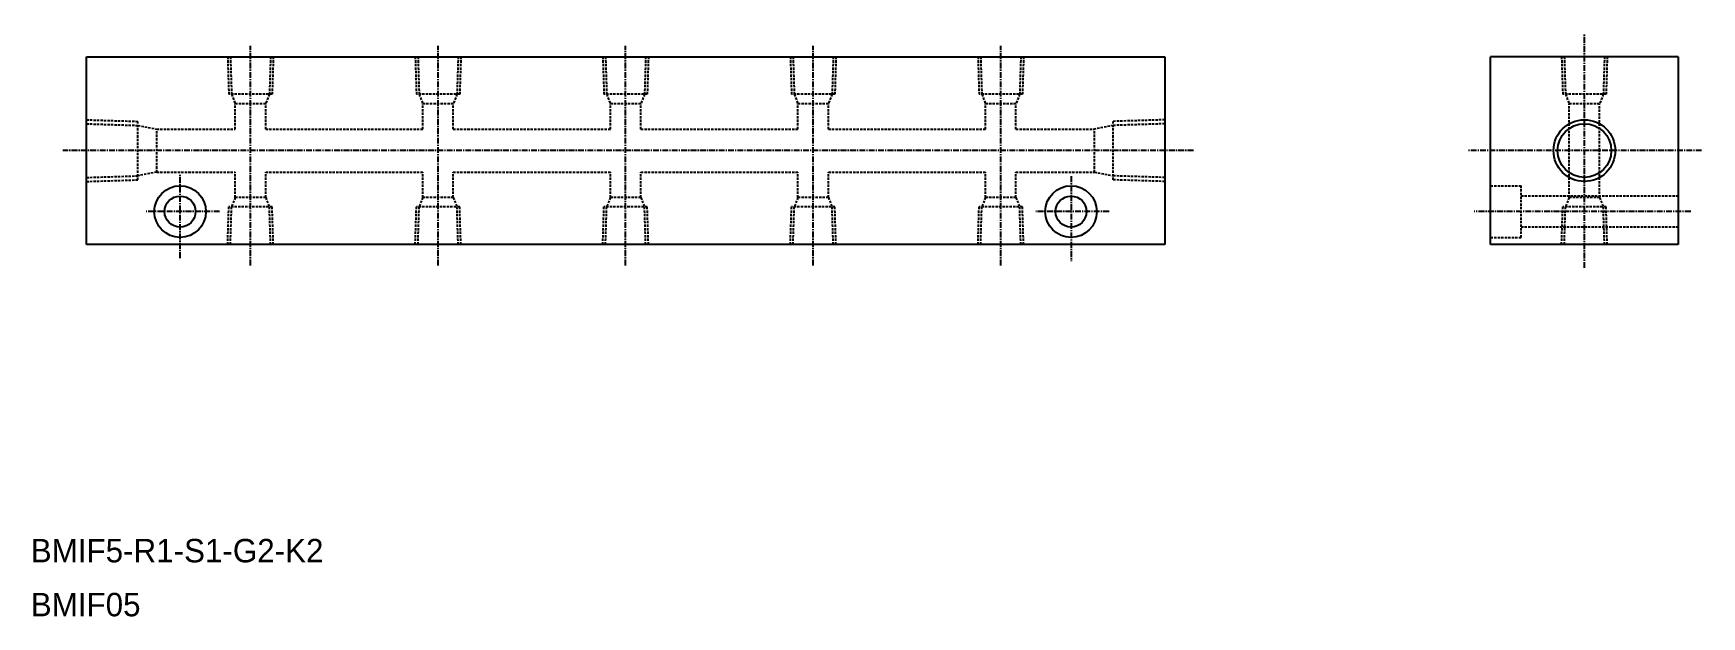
# Model space of a CAD drawing. Extents: x 719 to 1075, y 2843 to 2967.
import ezdxf

# ---------------------------------------------------------------- set-up
doc = ezdxf.new("R2010")
doc.units = 0
doc.linetypes.add('CENTER', pattern=[2, 1.25, -0.25, 0.25, -0.25])
doc.linetypes.add('DASHED', pattern=[0.75, 0.5, -0.25])
doc.layers.get('0').update_dxf_attribs({"linetype": 'CONTINUOUS'})
doc.layers.add('CENTER', color=1, linetype='CENTER')

msp = doc.modelspace()

# ---------------------------------------------------------------- linework, layer by layer
at = {"color": 7, "linetype": 'CONTINUOUS'}
for p, q in [((730.1, 2962.3), (960.1, 2962.3)), ((730.1, 2922.3), (730.1, 2962.3)), ((960.1, 2962.3), (960.1, 2922.3)), ((1029.58, 2922.3), (1029.58, 2962.3)), ((1069.58, 2962.3), (1029.58, 2962.3)), ((1069.58, 2962.3), (1069.58, 2922.3)), ((960.1, 2922.3), (730.1, 2922.3)), ((1069.58, 2922.3), (1029.58, 2922.3))]:
    msp.add_line(p, q, dxfattribs=at)
at = {"color": 3, "linetype": 'DASHED'}
for p, q in [((760.24, 2962.3), (760.49, 2954.3)), ((760.82, 2962.3), (761.07, 2954.3)), ((769.39, 2962.3), (769.14, 2954.3)), ((769.97, 2962.3), (769.72, 2954.3)), ((800.24, 2962.3), (800.49, 2954.3)), ((800.82, 2962.3), (801.07, 2954.3)), ((809.39, 2962.3), (809.14, 2954.3)), ((809.97, 2962.3), (809.72, 2954.3)), ((840.24, 2962.3), (840.49, 2954.3)), ((840.82, 2962.3), (841.07, 2954.3)), ((849.39, 2962.3), (849.14, 2954.3)), ((849.97, 2962.3), (849.72, 2954.3)), ((880.24, 2962.3), (880.49, 2954.3)), ((880.82, 2962.3), (881.07, 2954.3)), ((889.39, 2962.3), (889.14, 2954.3)), ((889.97, 2962.3), (889.72, 2954.3)), ((920.24, 2962.3), (920.49, 2954.3)), ((920.82, 2962.3), (921.07, 2954.3)), ((929.39, 2962.3), (929.14, 2954.3)), ((929.97, 2962.3), (929.72, 2954.3)), ((1044.71, 2962.3), (1044.96, 2954.3)), ((1045.29, 2962.3), (1045.54, 2954.3)), ((1053.86, 2962.3), (1053.61, 2954.3)), ((1054.44, 2962.3), (1054.19, 2954.3)), ((769.72, 2954.3), (760.49, 2954.3)), ((761.07, 2954.3), (761.85, 2952.3)), ((769.14, 2954.3), (768.35, 2952.3)), ((809.72, 2954.3), (800.49, 2954.3)), ((801.07, 2954.3), (801.85, 2952.3)), ((809.14, 2954.3), (808.35, 2952.3)), ((849.72, 2954.3), (840.49, 2954.3)), ((841.07, 2954.3), (841.85, 2952.3)), ((849.14, 2954.3), (848.35, 2952.3)), ((889.72, 2954.3), (880.49, 2954.3)), ((881.07, 2954.3), (881.85, 2952.3)), ((889.14, 2954.3), (888.35, 2952.3)), ((929.72, 2954.3), (920.49, 2954.3)), ((921.07, 2954.3), (921.85, 2952.3)), ((929.14, 2954.3), (928.35, 2952.3)), ((1054.19, 2954.3), (1044.96, 2954.3)), ((1045.54, 2954.3), (1046.33, 2952.3)), ((1053.61, 2954.3), (1052.83, 2952.3)), ((768.35, 2952.3), (761.85, 2952.3)), ((761.85, 2946.9), (761.85, 2952.3)), ((768.35, 2946.9), (768.35, 2952.3)), ((801.85, 2946.9), (801.85, 2952.3)), ((808.35, 2952.3), (801.85, 2952.3)), ((808.35, 2946.9), (808.35, 2952.3)), ((848.35, 2952.3), (841.85, 2952.3)), ((841.85, 2946.9), (841.85, 2952.3)), ((848.35, 2946.9), (848.35, 2952.3)), ((888.35, 2952.3), (881.85, 2952.3)), ((881.85, 2946.9), (881.85, 2952.3)), ((888.35, 2946.9), (888.35, 2952.3)), ((921.85, 2946.9), (921.85, 2952.3)), ((928.35, 2952.3), (921.85, 2952.3)), ((928.35, 2946.9), (928.35, 2952.3)), ((1046.33, 2942.3), (1046.33, 2952.3)), ((1052.83, 2952.3), (1046.33, 2952.3)), ((1052.83, 2942.3), (1052.83, 2952.3)), ((730.1, 2948.87), (741.1, 2948.53)), ((730.1, 2948.02), (741.1, 2947.67)), ((741.1, 2936.06), (741.1, 2948.53)), ((741.1, 2947.67), (745.1, 2946.9)), ((745.1, 2946.9), (761.85, 2946.9)), ((745.1, 2937.7), (745.1, 2946.9)), ((768.35, 2946.9), (801.85, 2946.9)), ((808.35, 2946.9), (841.85, 2946.9)), ((848.35, 2946.9), (881.85, 2946.9)), ((888.35, 2946.9), (921.85, 2946.9)), ((928.35, 2946.9), (945.1, 2946.9)), ((949.1, 2947.67), (945.1, 2946.9)), ((945.1, 2937.7), (945.1, 2946.9)), ((960.1, 2948.87), (949.1, 2948.53)), ((949.1, 2936.06), (949.1, 2948.53)), ((960.1, 2948.02), (949.1, 2947.67)), ((1046.33, 2932.3), (1046.33, 2942.3)), ((1052.83, 2932.3), (1052.83, 2942.3)), ((730.1, 2936.57), (741.1, 2936.92)), ((730.1, 2935.72), (741.1, 2936.06)), ((745.1, 2937.7), (741.1, 2936.92)), ((745.1, 2937.7), (761.85, 2937.7)), ((761.85, 2932.3), (761.85, 2937.7)), ((768.35, 2937.7), (801.85, 2937.7)), ((768.35, 2932.3), (768.35, 2937.7)), ((801.85, 2932.3), (801.85, 2937.7)), ((808.35, 2937.7), (841.85, 2937.7)), ((808.35, 2932.3), (808.35, 2937.7)), ((841.85, 2932.3), (841.85, 2937.7)), ((848.35, 2937.7), (881.85, 2937.7)), ((848.35, 2932.3), (848.35, 2937.7)), ((881.85, 2932.3), (881.85, 2937.7)), ((888.35, 2937.7), (921.85, 2937.7)), ((888.35, 2932.3), (888.35, 2937.7)), ((921.85, 2932.3), (921.85, 2937.7)), ((928.35, 2937.7), (945.1, 2937.7)), ((928.35, 2932.3), (928.35, 2937.7)), ((945.1, 2937.7), (949.1, 2936.92)), ((960.1, 2936.57), (949.1, 2936.92)), ((960.1, 2935.72), (949.1, 2936.06)), ((761.85, 2932.3), (761.07, 2930.3)), ((768.35, 2932.3), (761.85, 2932.3)), ((768.35, 2932.3), (769.14, 2930.3)), ((801.85, 2932.3), (801.07, 2930.3)), ((808.35, 2932.3), (801.85, 2932.3)), ((808.35, 2932.3), (809.14, 2930.3)), ((841.85, 2932.3), (841.07, 2930.3)), ((848.35, 2932.3), (841.85, 2932.3)), ((848.35, 2932.3), (849.14, 2930.3)), ((881.85, 2932.3), (881.07, 2930.3)), ((888.35, 2932.3), (881.85, 2932.3)), ((888.35, 2932.3), (889.14, 2930.3)), ((921.85, 2932.3), (921.07, 2930.3)), ((928.35, 2932.3), (921.85, 2932.3)), ((928.35, 2932.3), (929.14, 2930.3)), ((1029.58, 2934.8), (1036.08, 2934.8)), ((1036.08, 2923.8), (1036.08, 2934.8)), ((1069.58, 2932.6), (1036.08, 2932.6)), ((1046.33, 2932.3), (1045.54, 2930.3)), ((1052.83, 2932.3), (1046.33, 2932.3)), ((1052.83, 2932.3), (1053.61, 2930.3)), ((760.24, 2922.3), (760.49, 2930.3)), ((769.72, 2930.3), (760.49, 2930.3)), ((760.82, 2922.3), (761.07, 2930.3)), ((769.39, 2922.3), (769.14, 2930.3)), ((769.97, 2922.3), (769.72, 2930.3)), ((800.24, 2922.3), (800.49, 2930.3)), ((809.72, 2930.3), (800.49, 2930.3)), ((800.82, 2922.3), (801.07, 2930.3)), ((809.39, 2922.3), (809.14, 2930.3)), ((809.97, 2922.3), (809.72, 2930.3)), ((840.24, 2922.3), (840.49, 2930.3)), ((849.72, 2930.3), (840.49, 2930.3)), ((840.82, 2922.3), (841.07, 2930.3)), ((849.39, 2922.3), (849.14, 2930.3)), ((849.97, 2922.3), (849.72, 2930.3)), ((880.24, 2922.3), (880.49, 2930.3)), ((889.72, 2930.3), (880.49, 2930.3)), ((880.82, 2922.3), (881.07, 2930.3)), ((889.39, 2922.3), (889.14, 2930.3)), ((889.97, 2922.3), (889.72, 2930.3)), ((920.24, 2922.3), (920.49, 2930.3)), ((929.72, 2930.3), (920.49, 2930.3)), ((920.82, 2922.3), (921.07, 2930.3)), ((929.39, 2922.3), (929.14, 2930.3)), ((929.97, 2922.3), (929.72, 2930.3)), ((1044.71, 2922.3), (1044.96, 2930.3)), ((1054.19, 2930.3), (1044.96, 2930.3)), ((1045.29, 2922.3), (1045.54, 2930.3)), ((1053.86, 2922.3), (1053.61, 2930.3)), ((1054.44, 2922.3), (1054.19, 2930.3)), ((1069.58, 2926), (1036.08, 2926)), ((1029.58, 2923.8), (1036.08, 2923.8))]:
    msp.add_line(p, q, dxfattribs=at)
for p, q in [((749.29, 2946.9), (749.29, 2946.9)), ((753.48, 2946.9), (753.48, 2946.9))]:
    msp.add_line(p, q)
at = {"color": 3, "linetype": 'CONTINUOUS'}
msp.add_circle((1049.58, 2942.3), 6.58, dxfattribs=at)
at = {"color": 7, "linetype": 'CONTINUOUS'}
for centre, radius in [((1049.58, 2942.3), 5.72), ((750.1, 2929.3), 5.5), ((750.1, 2929.3), 3.3), ((940.1, 2929.3), 5.5), ((940.1, 2929.3), 3.3)]:
    msp.add_circle(centre, radius, dxfattribs=at)
at = {"layer": 'CENTER', "color": 1, "linetype": 'CENTER'}
for p, q in [((1049.58, 2917.3), (1049.58, 2967.3)), ((765.1, 2917.81), (765.1, 2964.64)), ((805.1, 2917.81), (805.1, 2964.64)), ((845.1, 2917.81), (845.1, 2964.64)), ((885.1, 2917.81), (885.1, 2964.64)), ((925.1, 2917.81), (925.1, 2964.64)), ((966.2, 2942.3), (725.1, 2942.3)), ((1074.58, 2942.3), (1024.58, 2942.3)), ((750.1, 2919.37), (750.1, 2937.17)), ((940.1, 2936.85), (940.1, 2918.74)), ((758.51, 2929.3), (742.85, 2929.3)), ((948.2, 2929.3), (932.57, 2929.3)), ((1072.24, 2929.3), (1026.08, 2929.3))]:
    msp.add_line(p, q, dxfattribs=at)

# ---------------------------------------------------------------- texts
at = {"color": 7, "linetype": 'CONTINUOUS'}
for s, p in [('BMIF5-R1-S1-G2-K2', (718.25, 2854.51)), ('BMIF05', (718.25, 2843.01))]:
    msp.add_text(s, height=5, dxfattribs=at).set_placement(p)

doc.saveas('drawing.dxf')
